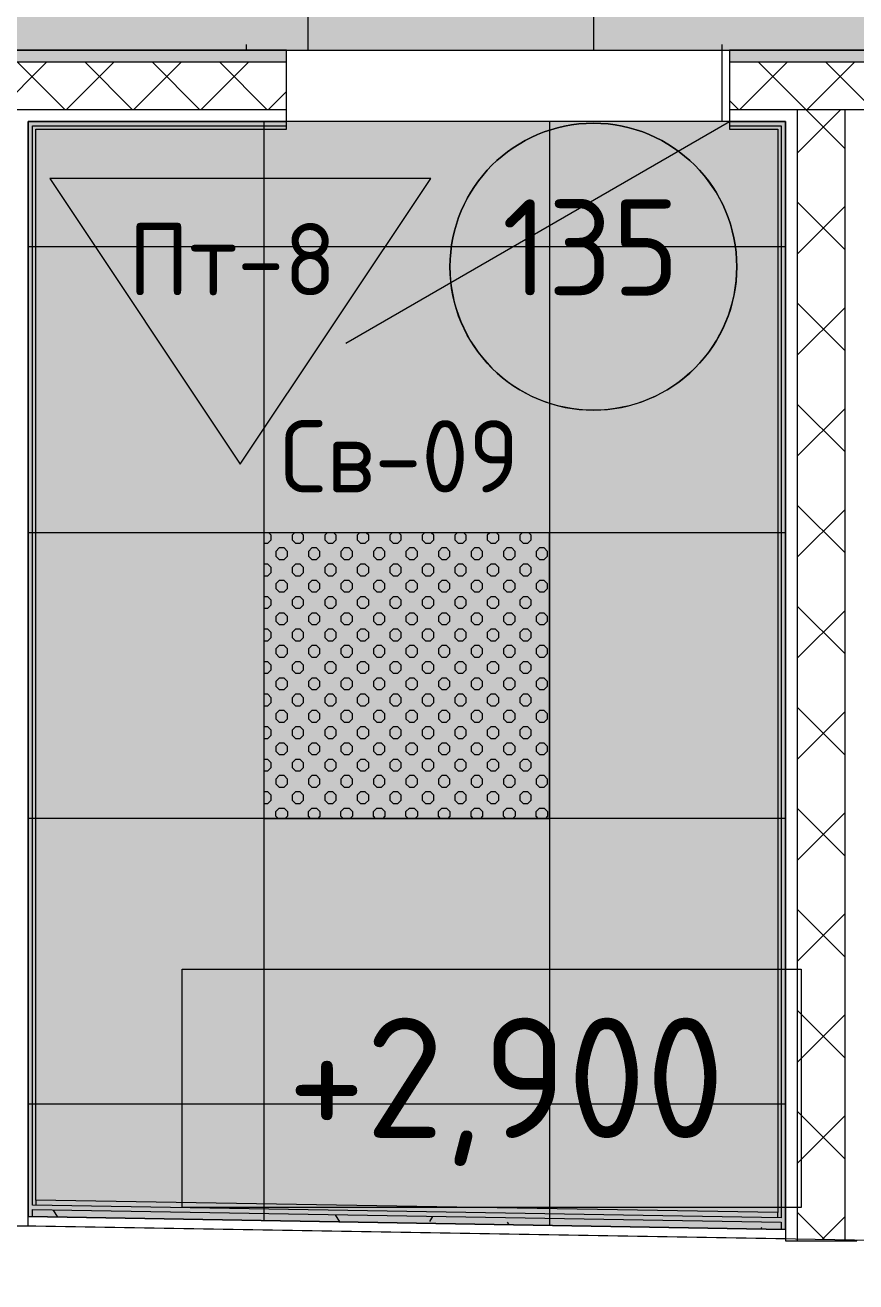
# Model space of a CAD drawing. Header units: millimetres. Extents: x -13069 to 207500, y -71366 to 56785.
# Drawn here: x 168319 to 170063, y 38904 to 41543 of the extents above; entities that cross this region are included whole.
import ezdxf

# ---------------------------------------------------------------- set-up
doc = ezdxf.new("R2010")
doc.units = ezdxf.units.MM
for name, color, linetype, true_color in [('PDF _зоны-номер помещения', 7, 'Continuous', 0xffffff), ('PDF _Ригели', 7, 'Continuous', 0x959595), ('PDF _светильники', 7, 'Continuous', 0xffffff)]:
    doc.layers.add(name, color=color, linetype=linetype, true_color=true_color)
for name, color, linetype in [('PDF _Подложка без мебели', 7, 'Continuous'), ('PDF _Потолки - марка', 7, 'Continuous'), ('PDF _Текст', 7, 'Continuous')]:
    doc.layers.add(name, color=color, linetype=linetype)
doc.layers.add('PDF _Потолки', color=7, linetype='Continuous', lineweight=5, true_color=0x535353)
doc.styles.add('PDF GOST Common', font='GOST_Common.ttf')

msp = doc.modelspace()

# ---------------------------------------------------------------- hatches: boundary and pattern name
at = {"layer": 'PDF _Потолки', "true_color": 0xcae6ff, "transparency": 33554559}
msp.add_hatch(color=254, dxfattribs=at).paths.add_polyline_path([(164998.924, 42957.142), (171760.02, 42957.142), (171760.02, 41490.042), (166480.021, 41490.042), (166480.021, 39072.341), (166460.02, 39072.642), (166451.719, 38582.742), (167427.922, 38565.942), (167427.922, 34837.942), (165130.522, 34837.942), (165118.724, 38605.642), (165229.82, 38603.742), (165238.42, 39093.342), (164998.924, 39097.341)])

# ---------------------------------------------------------------- linework, layer by layer
at = {"layer": 'PDF _зоны-номер помещения', "color": 7, "lineweight": 13}
msp.add_lwpolyline([(169511.924, 41336.743, 0.41409559), (169210.722, 41035.542, 0.41422008), (169511.924, 40734.342, 0.4142168), (169813.121, 41035.542, 0.41409231)], format="xyb", close=True, dxfattribs=at)
at = {"layer": 'PDF _зоны-номер помещения', "color": 7, "lineweight": 0}
msp.add_circle((169511.911, 41035.484), 301.21, dxfattribs=at)
at = {"layer": 'PDF _Подложка без мебели', "lineweight": 18}
for points in [[(168340.922, 39075.842), (168340.922, 41324.142), (168867.521, 41324.142), (168867.521, 41490.042), (168055.021, 41490.042), (168055.021, 41324.142), (168159.123, 41324.142), (168159.123, 39078.942), (168166.02, 39078.842)], [(170292.924, 41340.042), (170292.924, 41324.142), (170373.722, 41324.142), (170373.722, 41490.042), (169797.52, 41490.042), (169797.52, 41324.142), (169899.119, 41324.142), (169899.119, 39049.542), (168340.922, 39075.842), (168340.922, 39064.842)], [(168782.524, 41502.043), (168782.524, 41490.042)], [(169797.52, 41340.042), (169782.524, 41340.042), (169782.524, 41502.043)], [(168867.521, 41465.042), (168055.021, 41465.042)], [(170373.722, 41465.042), (169797.52, 41465.042)], [(168867.521, 41365.042), (168055.021, 41365.042)], [(170373.722, 41365.042), (169797.52, 41365.042)], [(170031.022, 41365.042), (169940.025, 41274.043)], [(169940.025, 41365.042), (169940.025, 38990.542)], [(169958.622, 41365.042), (170039.72, 41283.943)], [(170040.025, 41365.042), (170040.025, 38990.542)], [(168992.124, 40875.042), (169797.52, 41340.042), (169915.025, 41340.042), (169915.025, 41324.142), (169915.025, 38994.242), (168300.022, 39021.542), (168295.024, 39021.643), (168325.022, 39021.643), (168325.022, 39041.142), (168325.022, 41340.042), (168334.019, 41340.042), (168867.521, 41340.042)], [(169797.52, 41331.042), (169906.022, 41331.042), (169906.022, 39038.442), (168334.019, 39064.942), (168334.019, 41331.042), (168867.521, 41331.042)], [(169940.025, 41171.542), (170039.72, 41071.742)], [(170039.72, 41161.642), (169940.025, 41061.943)], [(169940.025, 40959.442), (170039.785, 40859.68)], [(170039.773, 40949.492), (169940.025, 40849.842)], [(169940.025, 40747.242), (170039.812, 40647.454)], [(170039.8, 40737.418), (169940.025, 40637.643)], [(169940.025, 40535.142), (170039.823, 40435.342)], [(170039.823, 40525.343), (169940.025, 40425.543)], [(169940.025, 40323.042), (170039.823, 40223.142)], [(170039.823, 40313.243), (169940.025, 40213.442)], [(169940.025, 40110.842), (170039.894, 40010.969)], [(170039.882, 40101.103), (169940.025, 40001.242)], [(169940.025, 39898.742), (170039.921, 39798.843)], [(170039.91, 39889.031), (169940.025, 39789.143)], [(169940.025, 39686.642), (170039.921, 39586.642)], [(170039.921, 39676.942), (169940.025, 39577.043)], [(169940.025, 39474.443), (170039.921, 39374.542)], [(170039.921, 39464.842), (169940.025, 39364.842)], [(169940.025, 39262.342), (170040.003, 39162.364)], [(170039.991, 39252.708), (169940.025, 39152.741)], [(167977.922, 38544.142), (168012.919, 38544.142), (168012.919, 38391.342), (167957.92, 38391.342), (167957.92, 38587.242), (171917.723, 38520.342), (171925.12, 38960.243), (166704.02, 39048.542), (166460.52, 39052.642), (166453.019, 38612.742), (166696.623, 38608.642), (167447.923, 38595.942), (167447.923, 38391.342), (166922.923, 37482.041)], [(168334.019, 39040.942), (168334.019, 39055.943), (169906.022, 39029.443), (169906.022, 39014.442)], [(168377.74, 39055.108), (168386.32, 39040.142)], [(169899.119, 39038.542), (169899.119, 39049.542)], [(169940.025, 39050.242), (169997.297, 38992.869)], [(169915.025, 39014.242), (168325.022, 39041.142)], [(168970.024, 39045.143), (168978.703, 39030.074)], [(169168.62, 39030.743), (169174.913, 39041.721)], [(169331.022, 39029.443), (169334.1, 39024.083)], [(170040.019, 39040.637), (169992.331, 38992.953)], [(169863.533, 39015.158), (169865.721, 39018.942)], [(169915.025, 38994.242), (169915.025, 38990.542), (170065.025, 38990.542), (170065.025, 38991.741)]]:
    msp.add_lwpolyline(points, dxfattribs=at)
at = {"layer": 'PDF _Подложка без мебели', "color": 250, "lineweight": 18, "true_color": 0x1d1d1d}
for points in [[(168263.224, 41365.042), (168363.224, 41465.042)], [(168402.922, 41365.042), (168302.922, 41465.042)], [(168404.624, 41365.042), (168504.624, 41465.042)], [(168544.419, 41365.042), (168444.419, 41465.042)], [(168546.122, 41365.042), (168646.122, 41465.042)], [(168685.82, 41365.042), (168585.82, 41465.042)], [(168687.522, 41365.042), (168787.522, 41465.042)], [(168827.22, 41365.042), (168727.22, 41465.042)], [(169818.821, 41365.042), (169918.821, 41465.042)], [(169958.622, 41365.042), (169858.622, 41465.042)], [(169960.319, 41365.042), (170060.319, 41465.042)], [(170100.022, 41365.042), (170000.022, 41465.042)], [(168828.923, 41365.042), (168867.521, 41403.642)], [(169817.222, 41365.042), (169797.52, 41384.742)]]:
    msp.add_lwpolyline(points, dxfattribs=at)
at = {"layer": 'PDF _Подложка без мебели', "lineweight": 0, "transparency": 33554559}
for points in [[(168055.021, 41490.042), (168867.521, 41490.042), (168055.021, 41465.042), (168867.521, 41465.042)], [(169797.52, 41465.042), (169797.52, 41490.042), (170373.722, 41465.042), (170373.722, 41490.042)]]:
    msp.add_solid(points, dxfattribs=at)
at = {"layer": 'PDF _Потолки', "color": 7, "lineweight": 13}
for points in [[(164998.924, 42957.142), (164998.924, 39097.341), (165238.42, 39093.342), (165229.82, 38603.742), (165118.724, 38605.642), (165130.522, 34837.942), (167427.922, 34837.942), (167427.922, 38565.942), (166451.719, 38582.742), (166460.02, 39072.642), (166480.021, 39072.341), (166480.021, 41490.042), (171760.02, 41490.042), (171760.02, 42957.142)], [(168325.022, 41340.042), (168325.022, 39041.142), (169915.025, 39014.242), (169915.025, 41340.042)]]:
    msp.add_lwpolyline(points, close=True, dxfattribs=at)
for points in [[(168912.321, 42957.142), (168912.321, 41490.042)], [(169512.321, 42957.142), (169512.321, 41490.042)], [(168820.024, 41340.042), (168820.024, 39032.767)], [(169420.024, 41340.042), (169420.024, 39022.642)], [(169915.025, 41077.142), (168325.022, 41077.142)], [(169915.025, 40477.142), (168325.022, 40477.142)], [(169915.025, 39877.142), (168325.022, 39877.142)], [(169915.025, 39277.142), (168325.022, 39277.142)]]:
    msp.add_lwpolyline(points, dxfattribs=at)
at = {"layer": 'PDF _Потолки', "color": 254, "lineweight": 0, "true_color": 0xcae6ff, "transparency": 33554559}
msp.add_solid([(168325.022, 41340.042), (169915.025, 41340.042), (168325.022, 39041.142), (169915.025, 39014.242)], dxfattribs=at)
at = {"layer": 'PDF _Потолки - марка', "lineweight": 13}
msp.add_lwpolyline([(169170.323, 41220.841), (168370.323, 41220.841), (168770.323, 40620.841)], close=True, dxfattribs=at)
at = {"layer": 'PDF _Потолки - марка', "color": 7, "lineweight": 0, "true_color": 0xffffff, "transparency": 33554559}
msp.add_solid([(169170.323, 41220.841), (168370.323, 41220.841), (168770.323, 40620.841)], dxfattribs=at)
at = {"layer": 'PDF _Ригели', "lineweight": 18}
msp.add_lwpolyline([(168648.423, 39060.443), (168648.423, 39560.443), (169948.423, 39560.443), (169948.423, 39060.443)], close=True, dxfattribs=at)
at = {"layer": 'PDF _светильники', "lineweight": 20}
for points in [[(168820.024, 40455.043), (168828.221, 40455.043), (168835.319, 40462.042), (168835.319, 40472.042), (168830.223, 40477.142)], [(168884.52, 40477.142), (168879.423, 40472.042), (168879.423, 40462.042), (168886.521, 40455.043), (168896.519, 40455.043), (168903.52, 40462.042), (168903.52, 40472.042), (168898.521, 40477.142)], [(168952.72, 40477.142), (168947.721, 40472.042), (168947.721, 40462.042), (168954.82, 40455.043), (168964.823, 40455.043), (168971.824, 40462.042), (168971.824, 40472.042), (168966.819, 40477.142)], [(169021.025, 40477.142), (169016.02, 40472.042), (169016.02, 40462.042), (169023.02, 40455.043), (169033.024, 40455.043), (169040.123, 40462.042), (169040.123, 40472.042), (169035.02, 40477.142)], [(169089.323, 40477.142), (169084.22, 40472.042), (169084.22, 40462.042), (169091.319, 40455.043), (169101.322, 40455.043), (169108.421, 40462.042), (169108.421, 40472.042), (169103.324, 40477.142)], [(169157.621, 40477.142), (169152.525, 40472.042), (169152.525, 40462.042), (169159.623, 40455.043), (169169.621, 40455.043), (169176.719, 40462.042), (169176.719, 40472.042), (169171.623, 40477.142)], [(169225.92, 40477.142), (169220.823, 40472.042), (169220.823, 40462.042), (169227.922, 40455.043), (169237.919, 40455.043), (169245.024, 40462.042), (169245.024, 40472.042), (169239.921, 40477.142)], [(169294.224, 40477.142), (169289.122, 40472.042), (169289.122, 40462.042), (169296.22, 40455.043), (169306.224, 40455.043), (169313.224, 40462.042), (169313.224, 40472.042), (169308.219, 40477.142)], [(169362.425, 40477.142), (169357.42, 40472.042), (169357.42, 40462.042), (169364.524, 40455.043), (169374.522, 40455.043), (169381.523, 40462.042), (169381.523, 40472.042), (169376.524, 40477.142)], [(168820.024, 40386.743), (168828.221, 40386.743), (168835.319, 40393.843), (168835.319, 40403.842), (168828.221, 40410.842), (168820.024, 40410.842)], [(168820.024, 40318.443), (168828.221, 40318.443), (168835.319, 40325.543), (168835.319, 40335.542), (168828.221, 40342.642), (168820.024, 40342.642)], [(168820.024, 40250.143), (168828.221, 40250.143), (168835.319, 40257.243), (168835.319, 40267.242), (168828.221, 40274.342), (168820.024, 40274.342)], [(168820.024, 40181.842), (168828.221, 40181.842), (168835.319, 40188.941), (168835.319, 40198.942), (168828.221, 40206.042), (168820.024, 40206.042)], [(168820.024, 40113.642), (168828.221, 40113.642), (168835.319, 40120.642), (168835.319, 40130.642), (168828.221, 40137.742), (168820.024, 40137.742)], [(168820.024, 40045.342), (168828.221, 40045.342), (168835.319, 40052.342), (168835.319, 40062.342), (168828.221, 40069.442), (168820.024, 40069.442)], [(168820.024, 39977.043), (168828.221, 39977.043), (168835.319, 39984.143), (168835.319, 39994.142), (168828.221, 40001.142), (168820.024, 40001.142)], [(168820.024, 39908.743), (168828.221, 39908.743), (168835.319, 39915.843), (168835.319, 39925.842), (168828.221, 39932.842), (168820.024, 39932.842)], [(168849.821, 39877.142), (168845.323, 39881.642), (168845.323, 39891.642), (168852.323, 39898.742), (168862.321, 39898.742), (168869.419, 39891.642), (168869.419, 39881.642), (168864.921, 39877.142)], [(168918.119, 39877.142), (168913.523, 39881.642), (168913.523, 39891.642), (168920.622, 39898.742), (168930.619, 39898.742), (168937.724, 39891.642), (168937.724, 39881.642), (168933.219, 39877.142)], [(168986.32, 39877.142), (168981.822, 39881.642), (168981.822, 39891.642), (168988.92, 39898.742), (168998.924, 39898.742), (169006.022, 39891.642), (169006.022, 39881.642), (169001.42, 39877.142)], [(169054.624, 39877.142), (169050.12, 39881.642), (169050.12, 39891.642), (169057.225, 39898.742), (169067.222, 39898.742), (169074.223, 39891.642), (169074.223, 39881.642), (169069.725, 39877.142)], [(169122.923, 39877.142), (169118.425, 39881.642), (169118.425, 39891.642), (169125.523, 39898.742), (169135.52, 39898.742), (169142.521, 39891.642), (169142.521, 39881.642), (169138.023, 39877.142)], [(169191.221, 39877.142), (169186.723, 39881.642), (169186.723, 39891.642), (169193.724, 39898.742), (169203.721, 39898.742), (169210.82, 39891.642), (169210.82, 39881.642), (169206.321, 39877.142)], [(169259.52, 39877.142), (169255.021, 39881.642), (169255.021, 39891.642), (169262.022, 39898.742), (169272.02, 39898.742), (169279.124, 39891.642), (169279.124, 39881.642), (169274.62, 39877.142)], [(169327.824, 39877.142), (169323.222, 39881.642), (169323.222, 39891.642), (169330.32, 39898.742), (169340.324, 39898.742), (169347.422, 39891.642), (169347.422, 39881.642), (169342.924, 39877.142)], [(169396.025, 39877.142), (169391.52, 39881.642), (169391.52, 39891.642), (169398.625, 39898.742), (169408.622, 39898.742), (169415.721, 39891.642), (169415.721, 39881.642), (169411.125, 39877.142)]]:
    msp.add_lwpolyline(points, dxfattribs=at)
at = {"layer": 'PDF _светильники', "color": 7, "lineweight": 13}
msp.add_lwpolyline([(168820.024, 39877.142), (169420.024, 39877.142), (169420.024, 40477.142), (168820.024, 40477.142)], close=True, dxfattribs=at)
at = {"layer": 'PDF _светильники', "lineweight": 20}
for points in [[(168869.419, 40437.942), (168862.321, 40445.042), (168852.323, 40445.042), (168845.323, 40437.942), (168845.323, 40427.943), (168852.323, 40420.841), (168862.321, 40420.841), (168869.419, 40427.943)], [(168937.724, 40437.942), (168930.619, 40445.042), (168920.622, 40445.042), (168913.523, 40437.942), (168913.523, 40427.943), (168920.622, 40420.841), (168930.619, 40420.841), (168937.724, 40427.943)], [(169006.022, 40437.942), (168998.924, 40445.042), (168988.92, 40445.042), (168981.822, 40437.942), (168981.822, 40427.943), (168988.92, 40420.841), (168998.924, 40420.841), (169006.022, 40427.943)], [(169074.223, 40437.942), (169067.222, 40445.042), (169057.225, 40445.042), (169050.12, 40437.942), (169050.12, 40427.943), (169057.225, 40420.841), (169067.222, 40420.841), (169074.223, 40427.943)], [(169142.521, 40437.942), (169135.52, 40445.042), (169125.523, 40445.042), (169118.425, 40437.942), (169118.425, 40427.943), (169125.523, 40420.841), (169135.52, 40420.841), (169142.521, 40427.943)], [(169210.82, 40437.942), (169203.721, 40445.042), (169193.724, 40445.042), (169186.723, 40437.942), (169186.723, 40427.943), (169193.724, 40420.841), (169203.721, 40420.841), (169210.82, 40427.943)], [(169279.124, 40437.942), (169272.02, 40445.042), (169262.022, 40445.042), (169255.021, 40437.942), (169255.021, 40427.943), (169262.022, 40420.841), (169272.02, 40420.841), (169279.124, 40427.943)], [(169347.422, 40437.942), (169340.324, 40445.042), (169330.32, 40445.042), (169323.222, 40437.942), (169323.222, 40427.943), (169330.32, 40420.841), (169340.324, 40420.841), (169347.422, 40427.943)], [(169415.721, 40437.942), (169408.622, 40445.042), (169398.625, 40445.042), (169391.52, 40437.942), (169391.52, 40427.943), (169398.625, 40420.841), (169408.622, 40420.841), (169415.721, 40427.943)], [(168903.52, 40403.842), (168896.519, 40410.842), (168886.521, 40410.842), (168879.423, 40403.842), (168879.423, 40393.843), (168886.521, 40386.743), (168896.519, 40386.743), (168903.52, 40393.843)], [(168971.824, 40403.842), (168964.823, 40410.842), (168954.82, 40410.842), (168947.721, 40403.842), (168947.721, 40393.843), (168954.82, 40386.743), (168964.823, 40386.743), (168971.824, 40393.843)], [(169040.123, 40403.842), (169033.024, 40410.842), (169023.02, 40410.842), (169016.02, 40403.842), (169016.02, 40393.843), (169023.02, 40386.743), (169033.024, 40386.743), (169040.123, 40393.843)], [(169108.421, 40403.842), (169101.322, 40410.842), (169091.319, 40410.842), (169084.22, 40403.842), (169084.22, 40393.843), (169091.319, 40386.743), (169101.322, 40386.743), (169108.421, 40393.843)], [(169176.719, 40403.842), (169169.621, 40410.842), (169159.623, 40410.842), (169152.525, 40403.842), (169152.525, 40393.843), (169159.623, 40386.743), (169169.621, 40386.743), (169176.719, 40393.843)], [(169245.024, 40403.842), (169237.919, 40410.842), (169227.922, 40410.842), (169220.823, 40403.842), (169220.823, 40393.843), (169227.922, 40386.743), (169237.919, 40386.743), (169245.024, 40393.843)], [(169313.224, 40403.842), (169306.224, 40410.842), (169296.22, 40410.842), (169289.122, 40403.842), (169289.122, 40393.843), (169296.22, 40386.743), (169306.224, 40386.743), (169313.224, 40393.843)], [(169381.523, 40403.842), (169374.522, 40410.842), (169364.524, 40410.842), (169357.42, 40403.842), (169357.42, 40393.843), (169364.524, 40386.743), (169374.522, 40386.743), (169381.523, 40393.843)], [(168869.419, 40369.642), (168862.321, 40376.742), (168852.323, 40376.742), (168845.323, 40369.642), (168845.323, 40359.642), (168852.323, 40352.642), (168862.321, 40352.642), (168869.419, 40359.642)], [(168937.724, 40369.642), (168930.619, 40376.742), (168920.622, 40376.742), (168913.523, 40369.642), (168913.523, 40359.642), (168920.622, 40352.642), (168930.619, 40352.642), (168937.724, 40359.642)], [(169006.022, 40369.642), (168998.924, 40376.742), (168988.92, 40376.742), (168981.822, 40369.642), (168981.822, 40359.642), (168988.92, 40352.642), (168998.924, 40352.642), (169006.022, 40359.642)], [(169074.223, 40369.642), (169067.222, 40376.742), (169057.225, 40376.742), (169050.12, 40369.642), (169050.12, 40359.642), (169057.225, 40352.642), (169067.222, 40352.642), (169074.223, 40359.642)], [(169142.521, 40369.642), (169135.52, 40376.742), (169125.523, 40376.742), (169118.425, 40369.642), (169118.425, 40359.642), (169125.523, 40352.642), (169135.52, 40352.642), (169142.521, 40359.642)], [(169210.82, 40369.642), (169203.721, 40376.742), (169193.724, 40376.742), (169186.723, 40369.642), (169186.723, 40359.642), (169193.724, 40352.642), (169203.721, 40352.642), (169210.82, 40359.642)], [(169279.124, 40369.642), (169272.02, 40376.742), (169262.022, 40376.742), (169255.021, 40369.642), (169255.021, 40359.642), (169262.022, 40352.642), (169272.02, 40352.642), (169279.124, 40359.642)], [(169347.422, 40369.642), (169340.324, 40376.742), (169330.32, 40376.742), (169323.222, 40369.642), (169323.222, 40359.642), (169330.32, 40352.642), (169340.324, 40352.642), (169347.422, 40359.642)], [(169415.721, 40369.642), (169408.622, 40376.742), (169398.625, 40376.742), (169391.52, 40369.642), (169391.52, 40359.642), (169398.625, 40352.642), (169408.622, 40352.642), (169415.721, 40359.642)], [(168903.52, 40335.542), (168896.519, 40342.642), (168886.521, 40342.642), (168879.423, 40335.542), (168879.423, 40325.543), (168886.521, 40318.443), (168896.519, 40318.443), (168903.52, 40325.543)], [(168971.824, 40335.542), (168964.823, 40342.642), (168954.82, 40342.642), (168947.721, 40335.542), (168947.721, 40325.543), (168954.82, 40318.443), (168964.823, 40318.443), (168971.824, 40325.543)], [(169040.123, 40335.542), (169033.024, 40342.642), (169023.02, 40342.642), (169016.02, 40335.542), (169016.02, 40325.543), (169023.02, 40318.443), (169033.024, 40318.443), (169040.123, 40325.543)], [(169108.421, 40335.542), (169101.322, 40342.642), (169091.319, 40342.642), (169084.22, 40335.542), (169084.22, 40325.543), (169091.319, 40318.443), (169101.322, 40318.443), (169108.421, 40325.543)], [(169176.719, 40335.542), (169169.621, 40342.642), (169159.623, 40342.642), (169152.525, 40335.542), (169152.525, 40325.543), (169159.623, 40318.443), (169169.621, 40318.443), (169176.719, 40325.543)], [(169245.024, 40335.542), (169237.919, 40342.642), (169227.922, 40342.642), (169220.823, 40335.542), (169220.823, 40325.543), (169227.922, 40318.443), (169237.919, 40318.443), (169245.024, 40325.543)], [(169313.224, 40335.542), (169306.224, 40342.642), (169296.22, 40342.642), (169289.122, 40335.542), (169289.122, 40325.543), (169296.22, 40318.443), (169306.224, 40318.443), (169313.224, 40325.543)], [(169381.523, 40335.542), (169374.522, 40342.642), (169364.524, 40342.642), (169357.42, 40335.542), (169357.42, 40325.543), (169364.524, 40318.443), (169374.522, 40318.443), (169381.523, 40325.543)], [(168869.419, 40301.342), (168862.321, 40308.442), (168852.323, 40308.442), (168845.323, 40301.342), (168845.323, 40291.342), (168852.323, 40284.342), (168862.321, 40284.342), (168869.419, 40291.342)], [(168937.724, 40301.342), (168930.619, 40308.442), (168920.622, 40308.442), (168913.523, 40301.342), (168913.523, 40291.342), (168920.622, 40284.342), (168930.619, 40284.342), (168937.724, 40291.342)], [(169006.022, 40301.342), (168998.924, 40308.442), (168988.92, 40308.442), (168981.822, 40301.342), (168981.822, 40291.342), (168988.92, 40284.342), (168998.924, 40284.342), (169006.022, 40291.342)], [(169074.223, 40301.342), (169067.222, 40308.442), (169057.225, 40308.442), (169050.12, 40301.342), (169050.12, 40291.342), (169057.225, 40284.342), (169067.222, 40284.342), (169074.223, 40291.342)], [(169142.521, 40301.342), (169135.52, 40308.442), (169125.523, 40308.442), (169118.425, 40301.342), (169118.425, 40291.342), (169125.523, 40284.342), (169135.52, 40284.342), (169142.521, 40291.342)], [(169210.82, 40301.342), (169203.721, 40308.442), (169193.724, 40308.442), (169186.723, 40301.342), (169186.723, 40291.342), (169193.724, 40284.342), (169203.721, 40284.342), (169210.82, 40291.342)], [(169279.124, 40301.342), (169272.02, 40308.442), (169262.022, 40308.442), (169255.021, 40301.342), (169255.021, 40291.342), (169262.022, 40284.342), (169272.02, 40284.342), (169279.124, 40291.342)], [(169347.422, 40301.342), (169340.324, 40308.442), (169330.32, 40308.442), (169323.222, 40301.342), (169323.222, 40291.342), (169330.32, 40284.342), (169340.324, 40284.342), (169347.422, 40291.342)], [(169415.721, 40301.342), (169408.622, 40308.442), (169398.625, 40308.442), (169391.52, 40301.342), (169391.52, 40291.342), (169398.625, 40284.342), (169408.622, 40284.342), (169415.721, 40291.342)], [(168903.52, 40267.242), (168896.519, 40274.342), (168886.521, 40274.342), (168879.423, 40267.242), (168879.423, 40257.243), (168886.521, 40250.143), (168896.519, 40250.143), (168903.52, 40257.243)], [(168971.824, 40267.242), (168964.823, 40274.342), (168954.82, 40274.342), (168947.721, 40267.242), (168947.721, 40257.243), (168954.82, 40250.143), (168964.823, 40250.143), (168971.824, 40257.243)], [(169040.123, 40267.242), (169033.024, 40274.342), (169023.02, 40274.342), (169016.02, 40267.242), (169016.02, 40257.243), (169023.02, 40250.143), (169033.024, 40250.143), (169040.123, 40257.243)], [(169108.421, 40267.242), (169101.322, 40274.342), (169091.319, 40274.342), (169084.22, 40267.242), (169084.22, 40257.243), (169091.319, 40250.143), (169101.322, 40250.143), (169108.421, 40257.243)], [(169176.719, 40267.242), (169169.621, 40274.342), (169159.623, 40274.342), (169152.525, 40267.242), (169152.525, 40257.243), (169159.623, 40250.143), (169169.621, 40250.143), (169176.719, 40257.243)], [(169245.024, 40267.242), (169237.919, 40274.342), (169227.922, 40274.342), (169220.823, 40267.242), (169220.823, 40257.243), (169227.922, 40250.143), (169237.919, 40250.143), (169245.024, 40257.243)], [(169313.224, 40267.242), (169306.224, 40274.342), (169296.22, 40274.342), (169289.122, 40267.242), (169289.122, 40257.243), (169296.22, 40250.143), (169306.224, 40250.143), (169313.224, 40257.243)], [(169381.523, 40267.242), (169374.522, 40274.342), (169364.524, 40274.342), (169357.42, 40267.242), (169357.42, 40257.243), (169364.524, 40250.143), (169374.522, 40250.143), (169381.523, 40257.243)], [(168869.419, 40233.142), (168862.321, 40240.142), (168852.323, 40240.142), (168845.323, 40233.142), (168845.323, 40223.142), (168852.323, 40216.043), (168862.321, 40216.043), (168869.419, 40223.142)], [(168937.724, 40233.142), (168930.619, 40240.142), (168920.622, 40240.142), (168913.523, 40233.142), (168913.523, 40223.142), (168920.622, 40216.043), (168930.619, 40216.043), (168937.724, 40223.142)], [(169006.022, 40233.142), (168998.924, 40240.142), (168988.92, 40240.142), (168981.822, 40233.142), (168981.822, 40223.142), (168988.92, 40216.043), (168998.924, 40216.043), (169006.022, 40223.142)], [(169074.223, 40233.142), (169067.222, 40240.142), (169057.225, 40240.142), (169050.12, 40233.142), (169050.12, 40223.142), (169057.225, 40216.043), (169067.222, 40216.043), (169074.223, 40223.142)], [(169142.521, 40233.142), (169135.52, 40240.142), (169125.523, 40240.142), (169118.425, 40233.142), (169118.425, 40223.142), (169125.523, 40216.043), (169135.52, 40216.043), (169142.521, 40223.142)], [(169210.82, 40233.142), (169203.721, 40240.142), (169193.724, 40240.142), (169186.723, 40233.142), (169186.723, 40223.142), (169193.724, 40216.043), (169203.721, 40216.043), (169210.82, 40223.142)], [(169279.124, 40233.142), (169272.02, 40240.142), (169262.022, 40240.142), (169255.021, 40233.142), (169255.021, 40223.142), (169262.022, 40216.043), (169272.02, 40216.043), (169279.124, 40223.142)], [(169347.422, 40233.142), (169340.324, 40240.142), (169330.32, 40240.142), (169323.222, 40233.142), (169323.222, 40223.142), (169330.32, 40216.043), (169340.324, 40216.043), (169347.422, 40223.142)], [(169415.721, 40233.142), (169408.622, 40240.142), (169398.625, 40240.142), (169391.52, 40233.142), (169391.52, 40223.142), (169398.625, 40216.043), (169408.622, 40216.043), (169415.721, 40223.142)], [(168903.52, 40198.942), (168896.519, 40206.042), (168886.521, 40206.042), (168879.423, 40198.942), (168879.423, 40188.941), (168886.521, 40181.842), (168896.519, 40181.842), (168903.52, 40188.941)], [(168971.824, 40198.942), (168964.823, 40206.042), (168954.82, 40206.042), (168947.721, 40198.942), (168947.721, 40188.941), (168954.82, 40181.842), (168964.823, 40181.842), (168971.824, 40188.941)], [(169040.123, 40198.942), (169033.024, 40206.042), (169023.02, 40206.042), (169016.02, 40198.942), (169016.02, 40188.941), (169023.02, 40181.842), (169033.024, 40181.842), (169040.123, 40188.941)], [(169108.421, 40198.942), (169101.322, 40206.042), (169091.319, 40206.042), (169084.22, 40198.942), (169084.22, 40188.941), (169091.319, 40181.842), (169101.322, 40181.842), (169108.421, 40188.941)], [(169176.719, 40198.942), (169169.621, 40206.042), (169159.623, 40206.042), (169152.525, 40198.942), (169152.525, 40188.941), (169159.623, 40181.842), (169169.621, 40181.842), (169176.719, 40188.941)], [(169245.024, 40198.942), (169237.919, 40206.042), (169227.922, 40206.042), (169220.823, 40198.942), (169220.823, 40188.941), (169227.922, 40181.842), (169237.919, 40181.842), (169245.024, 40188.941)], [(169313.224, 40198.942), (169306.224, 40206.042), (169296.22, 40206.042), (169289.122, 40198.942), (169289.122, 40188.941), (169296.22, 40181.842), (169306.224, 40181.842), (169313.224, 40188.941)], [(169381.523, 40198.942), (169374.522, 40206.042), (169364.524, 40206.042), (169357.42, 40198.942), (169357.42, 40188.941), (169364.524, 40181.842), (169374.522, 40181.842), (169381.523, 40188.941)], [(168869.419, 40164.842), (168862.321, 40171.842), (168852.323, 40171.842), (168845.323, 40164.842), (168845.323, 40154.843), (168852.323, 40147.743), (168862.321, 40147.743), (168869.419, 40154.843)], [(168937.724, 40164.842), (168930.619, 40171.842), (168920.622, 40171.842), (168913.523, 40164.842), (168913.523, 40154.843), (168920.622, 40147.743), (168930.619, 40147.743), (168937.724, 40154.843)], [(169006.022, 40164.842), (168998.924, 40171.842), (168988.92, 40171.842), (168981.822, 40164.842), (168981.822, 40154.843), (168988.92, 40147.743), (168998.924, 40147.743), (169006.022, 40154.843)], [(169074.223, 40164.842), (169067.222, 40171.842), (169057.225, 40171.842), (169050.12, 40164.842), (169050.12, 40154.843), (169057.225, 40147.743), (169067.222, 40147.743), (169074.223, 40154.843)], [(169142.521, 40164.842), (169135.52, 40171.842), (169125.523, 40171.842), (169118.425, 40164.842), (169118.425, 40154.843), (169125.523, 40147.743), (169135.52, 40147.743), (169142.521, 40154.843)], [(169210.82, 40164.842), (169203.721, 40171.842), (169193.724, 40171.842), (169186.723, 40164.842), (169186.723, 40154.843), (169193.724, 40147.743), (169203.721, 40147.743), (169210.82, 40154.843)], [(169279.124, 40164.842), (169272.02, 40171.842), (169262.022, 40171.842), (169255.021, 40164.842), (169255.021, 40154.843), (169262.022, 40147.743), (169272.02, 40147.743), (169279.124, 40154.843)], [(169347.422, 40164.842), (169340.324, 40171.842), (169330.32, 40171.842), (169323.222, 40164.842), (169323.222, 40154.843), (169330.32, 40147.743), (169340.324, 40147.743), (169347.422, 40154.843)], [(169415.721, 40164.842), (169408.622, 40171.842), (169398.625, 40171.842), (169391.52, 40164.842), (169391.52, 40154.843), (169398.625, 40147.743), (169408.622, 40147.743), (169415.721, 40154.843)], [(168903.52, 40130.642), (168896.519, 40137.742), (168886.521, 40137.742), (168879.423, 40130.642), (168879.423, 40120.642), (168886.521, 40113.642), (168896.519, 40113.642), (168903.52, 40120.642)], [(168971.824, 40130.642), (168964.823, 40137.742), (168954.82, 40137.742), (168947.721, 40130.642), (168947.721, 40120.642), (168954.82, 40113.642), (168964.823, 40113.642), (168971.824, 40120.642)], [(169040.123, 40130.642), (169033.024, 40137.742), (169023.02, 40137.742), (169016.02, 40130.642), (169016.02, 40120.642), (169023.02, 40113.642), (169033.024, 40113.642), (169040.123, 40120.642)], [(169108.421, 40130.642), (169101.322, 40137.742), (169091.319, 40137.742), (169084.22, 40130.642), (169084.22, 40120.642), (169091.319, 40113.642), (169101.322, 40113.642), (169108.421, 40120.642)], [(169176.719, 40130.642), (169169.621, 40137.742), (169159.623, 40137.742), (169152.525, 40130.642), (169152.525, 40120.642), (169159.623, 40113.642), (169169.621, 40113.642), (169176.719, 40120.642)], [(169245.024, 40130.642), (169237.919, 40137.742), (169227.922, 40137.742), (169220.823, 40130.642), (169220.823, 40120.642), (169227.922, 40113.642), (169237.919, 40113.642), (169245.024, 40120.642)], [(169313.224, 40130.642), (169306.224, 40137.742), (169296.22, 40137.742), (169289.122, 40130.642), (169289.122, 40120.642), (169296.22, 40113.642), (169306.224, 40113.642), (169313.224, 40120.642)], [(169381.523, 40130.642), (169374.522, 40137.742), (169364.524, 40137.742), (169357.42, 40130.642), (169357.42, 40120.642), (169364.524, 40113.642), (169374.522, 40113.642), (169381.523, 40120.642)], [(168869.419, 40096.542), (168862.321, 40103.642), (168852.323, 40103.642), (168845.323, 40096.542), (168845.323, 40086.543), (168852.323, 40079.443), (168862.321, 40079.443), (168869.419, 40086.543)], [(168937.724, 40096.542), (168930.619, 40103.642), (168920.622, 40103.642), (168913.523, 40096.542), (168913.523, 40086.543), (168920.622, 40079.443), (168930.619, 40079.443), (168937.724, 40086.543)], [(169006.022, 40096.542), (168998.924, 40103.642), (168988.92, 40103.642), (168981.822, 40096.542), (168981.822, 40086.543), (168988.92, 40079.443), (168998.924, 40079.443), (169006.022, 40086.543)], [(169074.223, 40096.542), (169067.222, 40103.642), (169057.225, 40103.642), (169050.12, 40096.542), (169050.12, 40086.543), (169057.225, 40079.443), (169067.222, 40079.443), (169074.223, 40086.543)], [(169142.521, 40096.542), (169135.52, 40103.642), (169125.523, 40103.642), (169118.425, 40096.542), (169118.425, 40086.543), (169125.523, 40079.443), (169135.52, 40079.443), (169142.521, 40086.543)], [(169210.82, 40096.542), (169203.721, 40103.642), (169193.724, 40103.642), (169186.723, 40096.542), (169186.723, 40086.543), (169193.724, 40079.443), (169203.721, 40079.443), (169210.82, 40086.543)], [(169279.124, 40096.542), (169272.02, 40103.642), (169262.022, 40103.642), (169255.021, 40096.542), (169255.021, 40086.543), (169262.022, 40079.443), (169272.02, 40079.443), (169279.124, 40086.543)], [(169347.422, 40096.542), (169340.324, 40103.642), (169330.32, 40103.642), (169323.222, 40096.542), (169323.222, 40086.543), (169330.32, 40079.443), (169340.324, 40079.443), (169347.422, 40086.543)], [(169415.721, 40096.542), (169408.622, 40103.642), (169398.625, 40103.642), (169391.52, 40096.542), (169391.52, 40086.543), (169398.625, 40079.443), (169408.622, 40079.443), (169415.721, 40086.543)], [(168903.52, 40062.342), (168896.519, 40069.442), (168886.521, 40069.442), (168879.423, 40062.342), (168879.423, 40052.342), (168886.521, 40045.342), (168896.519, 40045.342), (168903.52, 40052.342)], [(168971.824, 40062.342), (168964.823, 40069.442), (168954.82, 40069.442), (168947.721, 40062.342), (168947.721, 40052.342), (168954.82, 40045.342), (168964.823, 40045.342), (168971.824, 40052.342)], [(169040.123, 40062.342), (169033.024, 40069.442), (169023.02, 40069.442), (169016.02, 40062.342), (169016.02, 40052.342), (169023.02, 40045.342), (169033.024, 40045.342), (169040.123, 40052.342)], [(169108.421, 40062.342), (169101.322, 40069.442), (169091.319, 40069.442), (169084.22, 40062.342), (169084.22, 40052.342), (169091.319, 40045.342), (169101.322, 40045.342), (169108.421, 40052.342)], [(169176.719, 40062.342), (169169.621, 40069.442), (169159.623, 40069.442), (169152.525, 40062.342), (169152.525, 40052.342), (169159.623, 40045.342), (169169.621, 40045.342), (169176.719, 40052.342)], [(169245.024, 40062.342), (169237.919, 40069.442), (169227.922, 40069.442), (169220.823, 40062.342), (169220.823, 40052.342), (169227.922, 40045.342), (169237.919, 40045.342), (169245.024, 40052.342)], [(169313.224, 40062.342), (169306.224, 40069.442), (169296.22, 40069.442), (169289.122, 40062.342), (169289.122, 40052.342), (169296.22, 40045.342), (169306.224, 40045.342), (169313.224, 40052.342)], [(169381.523, 40062.342), (169374.522, 40069.442), (169364.524, 40069.442), (169357.42, 40062.342), (169357.42, 40052.342), (169364.524, 40045.342), (169374.522, 40045.342), (169381.523, 40052.342)], [(168869.419, 40028.242), (168862.321, 40035.342), (168852.323, 40035.342), (168845.323, 40028.242), (168845.323, 40018.243), (168852.323, 40011.141), (168862.321, 40011.141), (168869.419, 40018.243)], [(168937.724, 40028.242), (168930.619, 40035.342), (168920.622, 40035.342), (168913.523, 40028.242), (168913.523, 40018.243), (168920.622, 40011.141), (168930.619, 40011.141), (168937.724, 40018.243)], [(169006.022, 40028.242), (168998.924, 40035.342), (168988.92, 40035.342), (168981.822, 40028.242), (168981.822, 40018.243), (168988.92, 40011.141), (168998.924, 40011.141), (169006.022, 40018.243)], [(169074.223, 40028.242), (169067.222, 40035.342), (169057.225, 40035.342), (169050.12, 40028.242), (169050.12, 40018.243), (169057.225, 40011.141), (169067.222, 40011.141), (169074.223, 40018.243)], [(169142.521, 40028.242), (169135.52, 40035.342), (169125.523, 40035.342), (169118.425, 40028.242), (169118.425, 40018.243), (169125.523, 40011.141), (169135.52, 40011.141), (169142.521, 40018.243)], [(169210.82, 40028.242), (169203.721, 40035.342), (169193.724, 40035.342), (169186.723, 40028.242), (169186.723, 40018.243), (169193.724, 40011.141), (169203.721, 40011.141), (169210.82, 40018.243)], [(169279.124, 40028.242), (169272.02, 40035.342), (169262.022, 40035.342), (169255.021, 40028.242), (169255.021, 40018.243), (169262.022, 40011.141), (169272.02, 40011.141), (169279.124, 40018.243)], [(169347.422, 40028.242), (169340.324, 40035.342), (169330.32, 40035.342), (169323.222, 40028.242), (169323.222, 40018.243), (169330.32, 40011.141), (169340.324, 40011.141), (169347.422, 40018.243)], [(169415.721, 40028.242), (169408.622, 40035.342), (169398.625, 40035.342), (169391.52, 40028.242), (169391.52, 40018.243), (169398.625, 40011.141), (169408.622, 40011.141), (169415.721, 40018.243)], [(168903.52, 39994.142), (168896.519, 40001.142), (168886.521, 40001.142), (168879.423, 39994.142), (168879.423, 39984.143), (168886.521, 39977.043), (168896.519, 39977.043), (168903.52, 39984.143)], [(168971.824, 39994.142), (168964.823, 40001.142), (168954.82, 40001.142), (168947.721, 39994.142), (168947.721, 39984.143), (168954.82, 39977.043), (168964.823, 39977.043), (168971.824, 39984.143)], [(169040.123, 39994.142), (169033.024, 40001.142), (169023.02, 40001.142), (169016.02, 39994.142), (169016.02, 39984.143), (169023.02, 39977.043), (169033.024, 39977.043), (169040.123, 39984.143)], [(169108.421, 39994.142), (169101.322, 40001.142), (169091.319, 40001.142), (169084.22, 39994.142), (169084.22, 39984.143), (169091.319, 39977.043), (169101.322, 39977.043), (169108.421, 39984.143)], [(169176.719, 39994.142), (169169.621, 40001.142), (169159.623, 40001.142), (169152.525, 39994.142), (169152.525, 39984.143), (169159.623, 39977.043), (169169.621, 39977.043), (169176.719, 39984.143)], [(169245.024, 39994.142), (169237.919, 40001.142), (169227.922, 40001.142), (169220.823, 39994.142), (169220.823, 39984.143), (169227.922, 39977.043), (169237.919, 39977.043), (169245.024, 39984.143)], [(169313.224, 39994.142), (169306.224, 40001.142), (169296.22, 40001.142), (169289.122, 39994.142), (169289.122, 39984.143), (169296.22, 39977.043), (169306.224, 39977.043), (169313.224, 39984.143)], [(169381.523, 39994.142), (169374.522, 40001.142), (169364.524, 40001.142), (169357.42, 39994.142), (169357.42, 39984.143), (169364.524, 39977.043), (169374.522, 39977.043), (169381.523, 39984.143)], [(168869.419, 39959.942), (168862.321, 39967.042), (168852.323, 39967.042), (168845.323, 39959.942), (168845.323, 39949.941), (168852.323, 39942.842), (168862.321, 39942.842), (168869.419, 39949.941)], [(168937.724, 39959.942), (168930.619, 39967.042), (168920.622, 39967.042), (168913.523, 39959.942), (168913.523, 39949.941), (168920.622, 39942.842), (168930.619, 39942.842), (168937.724, 39949.941)], [(169006.022, 39959.942), (168998.924, 39967.042), (168988.92, 39967.042), (168981.822, 39959.942), (168981.822, 39949.941), (168988.92, 39942.842), (168998.924, 39942.842), (169006.022, 39949.941)], [(169074.223, 39959.942), (169067.222, 39967.042), (169057.225, 39967.042), (169050.12, 39959.942), (169050.12, 39949.941), (169057.225, 39942.842), (169067.222, 39942.842), (169074.223, 39949.941)], [(169142.521, 39959.942), (169135.52, 39967.042), (169125.523, 39967.042), (169118.425, 39959.942), (169118.425, 39949.941), (169125.523, 39942.842), (169135.52, 39942.842), (169142.521, 39949.941)], [(169210.82, 39959.942), (169203.721, 39967.042), (169193.724, 39967.042), (169186.723, 39959.942), (169186.723, 39949.941), (169193.724, 39942.842), (169203.721, 39942.842), (169210.82, 39949.941)], [(169279.124, 39959.942), (169272.02, 39967.042), (169262.022, 39967.042), (169255.021, 39959.942), (169255.021, 39949.941), (169262.022, 39942.842), (169272.02, 39942.842), (169279.124, 39949.941)], [(169347.422, 39959.942), (169340.324, 39967.042), (169330.32, 39967.042), (169323.222, 39959.942), (169323.222, 39949.941), (169330.32, 39942.842), (169340.324, 39942.842), (169347.422, 39949.941)], [(169415.721, 39959.942), (169408.622, 39967.042), (169398.625, 39967.042), (169391.52, 39959.942), (169391.52, 39949.941), (169398.625, 39942.842), (169408.622, 39942.842), (169415.721, 39949.941)], [(168903.52, 39925.842), (168896.519, 39932.842), (168886.521, 39932.842), (168879.423, 39925.842), (168879.423, 39915.843), (168886.521, 39908.743), (168896.519, 39908.743), (168903.52, 39915.843)], [(168971.824, 39925.842), (168964.823, 39932.842), (168954.82, 39932.842), (168947.721, 39925.842), (168947.721, 39915.843), (168954.82, 39908.743), (168964.823, 39908.743), (168971.824, 39915.843)], [(169040.123, 39925.842), (169033.024, 39932.842), (169023.02, 39932.842), (169016.02, 39925.842), (169016.02, 39915.843), (169023.02, 39908.743), (169033.024, 39908.743), (169040.123, 39915.843)], [(169108.421, 39925.842), (169101.322, 39932.842), (169091.319, 39932.842), (169084.22, 39925.842), (169084.22, 39915.843), (169091.319, 39908.743), (169101.322, 39908.743), (169108.421, 39915.843)], [(169176.719, 39925.842), (169169.621, 39932.842), (169159.623, 39932.842), (169152.525, 39925.842), (169152.525, 39915.843), (169159.623, 39908.743), (169169.621, 39908.743), (169176.719, 39915.843)], [(169245.024, 39925.842), (169237.919, 39932.842), (169227.922, 39932.842), (169220.823, 39925.842), (169220.823, 39915.843), (169227.922, 39908.743), (169237.919, 39908.743), (169245.024, 39915.843)], [(169313.224, 39925.842), (169306.224, 39932.842), (169296.22, 39932.842), (169289.122, 39925.842), (169289.122, 39915.843), (169296.22, 39908.743), (169306.224, 39908.743), (169313.224, 39915.843)], [(169381.523, 39925.842), (169374.522, 39932.842), (169364.524, 39932.842), (169357.42, 39925.842), (169357.42, 39915.843), (169364.524, 39908.743), (169374.522, 39908.743), (169381.523, 39915.843)]]:
    msp.add_lwpolyline(points, close=True, dxfattribs=at)
at = {"layer": 'PDF _светильники', "color": 53, "lineweight": 0, "true_color": 0xf7e046, "transparency": 33554559}
msp.add_solid([(168820.024, 39877.142), (169420.024, 39877.142), (168820.024, 40477.142), (169420.024, 40477.142)], dxfattribs=at)

# ---------------------------------------------------------------- texts
at = {"layer": 'PDF _Текст', "attachment_point": 4, "style": 'PDF GOST Common'}
for s, insert, char_height in [('135', (169319.927, 41075.931), 202.0083), ('Пт-8', (168535.353, 41051.154), 151.5063), ('Св-09', (168854.608, 40637.524), 151.5063)]:
    msp.add_mtext(s, dxfattribs=dict(at, insert=insert, char_height=char_height))
at = {"layer": 'PDF _Текст', "color": 252, "true_color": 0x959595, "insert": (168869.431, 39303.166), "char_height": 252.5097, "attachment_point": 4, "style": 'PDF GOST Common'}
msp.add_mtext('+2,900', dxfattribs=at)

doc.saveas('drawing.dxf')
